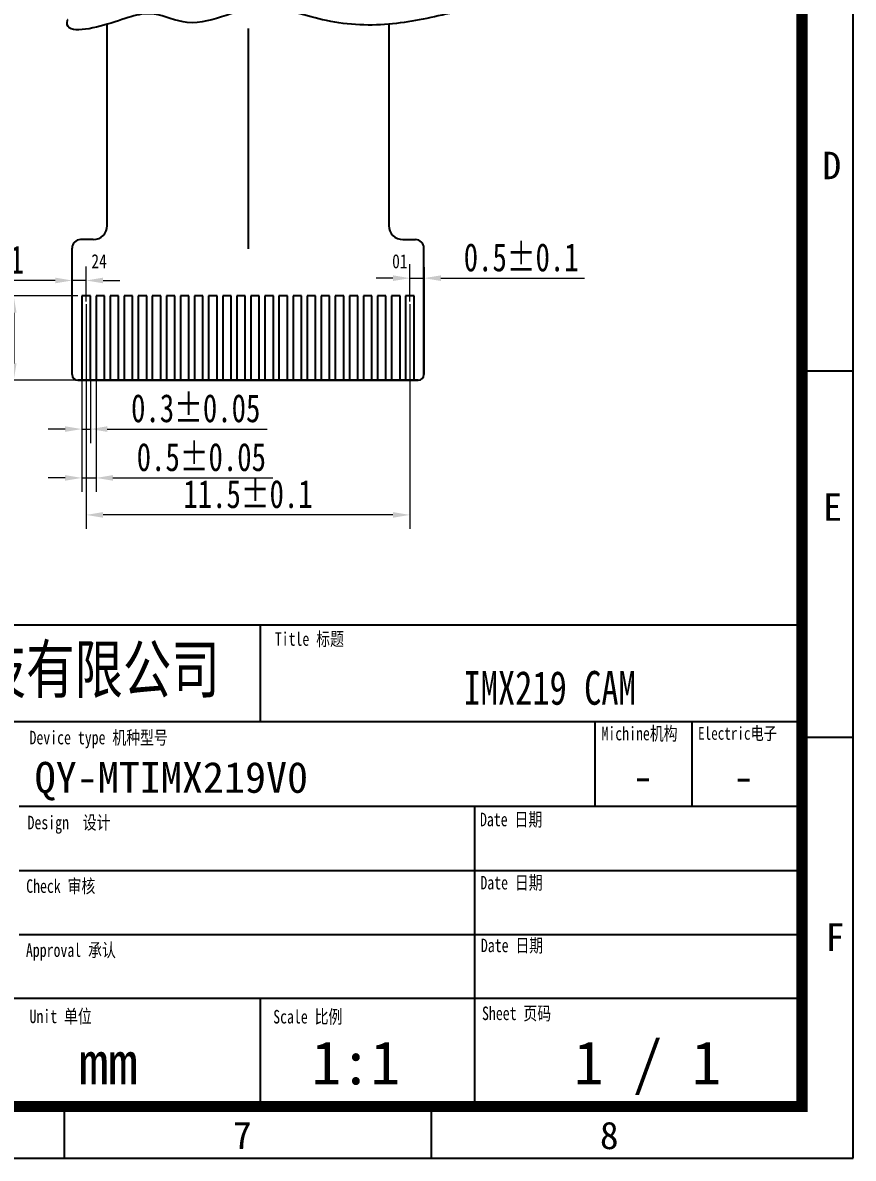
# Model space of a CAD drawing. Extents: x 379 to 488, y 250 to 334.
# Drawn here: x 457.3 to 486.8, y 250.15 to 290.51 of the extents above; entities that cross this region are included whole.
import ezdxf

# ---------------------------------------------------------------- set-up
doc = ezdxf.new("R2010")
doc.units = 0
doc.header["$LTSCALE"] = 23.1
doc.header["$MEASUREMENT"] = 0
doc.layers.get('0').update_dxf_attribs({"linetype": 'CONTINUOUS'})
doc.layers.get('Defpoints').update_dxf_attribs({"linetype": 'CONTINUOUS'})
doc.layers.add('3_SOLID_GEOM', color=7, linetype='CONTINUOUS')
doc.layers.add('OUTLINE', color=7, linetype='CONTINUOUS')
doc.layers.add('标注', color=3, linetype='CONTINUOUS', lineweight=9)
doc.styles.get("Standard").update_dxf_attribs({"font": 'txt', "width": 0.8})
doc.styles.add('TEXTSTYLE_1', font='txt', dxfattribs={"width": 0.75})
doc.styles.add('宋体', font='txt', dxfattribs={"width": 0.75})
doc.styles.add('样式 1', font='SimSun.ttf', dxfattribs={"width": 0.75})
doc.dimstyles.new('ISO-25$0', dxfattribs={"dimscale": 0, "dimtxt": 1, "dimasz": 0.6, "dimexe": 0.5, "dimexo": 0.3, "dimgap": 0.2, "dimtad": 1, "dimrnd": 0.0005, "dimdsep": 46, "dimtxsty": '样式 1', "dimcen": 2.5, "dimclrd": 3, "dimclre": 3, "dimclrt": 3, "dimazin": 0, "dimtfac": 1, "dimtmove": 0, "dimatfit": 3, "dimfxl": 1, "dimlwd": 9, "dimlwe": 9, "dimarcsym": 0})

# ---------------------------------------------------------------- blocks, each defined once
blk = doc.blocks.new('*D63')
at = {"layer": 'Defpoints', "color": 0}
for p in [(459.552, 280.805), (456.979, 277.805), (459.552, 277.805)]:
    blk.add_point(p, dxfattribs=at)
at = {"layer": '标注', "color": 3, "lineweight": 9}
for p, q in [((459.252, 280.805), (456.479, 280.805)), ((456.979, 280.205), (456.979, 278.405)), ((459.252, 277.805), (456.479, 277.805))]:
    blk.add_line(p, q, dxfattribs=at)
at = {"layer": '标注', "color": 3}
for points in [[(456.879, 280.205), (457.079, 280.205), (456.979, 280.805)], [(456.879, 278.405), (457.079, 278.405), (456.979, 277.805)]]:
    blk.add_solid(points, dxfattribs=at)
at = {"layer": '标注', "color": 3, "insert": (456.243, 279.055), "char_height": 1, "attachment_point": 5, "rotation": 90, "style": '样式 1'}
blk.add_mtext('3%%P0.2', dxfattribs=at)
blk = doc.blocks.new('*D64')
at = {"layer": 'Defpoints', "color": 0}
for p in [(459.052, 281.351), (459.552, 280.305), (459.052, 278.289)]:
    blk.add_point(p, dxfattribs=at)
at = {"layer": '标注', "color": 3, "lineweight": 9}
for p, q in [((459.052, 278.589), (459.052, 281.851)), ((459.552, 280.605), (459.552, 281.851)), ((458.452, 281.351), (453.054, 281.351)), ((459.552, 281.351), (459.052, 281.351)), ((460.152, 281.351), (460.752, 281.351))]:
    blk.add_line(p, q, dxfattribs=at)
at = {"layer": '标注', "color": 3}
for points in [[(458.452, 281.451), (458.452, 281.251), (459.052, 281.351)], [(460.152, 281.451), (460.152, 281.251), (459.552, 281.351)]]:
    blk.add_solid(points, dxfattribs=at)
at = {"layer": '标注', "color": 3, "insert": (455.308, 282.087), "char_height": 1, "attachment_point": 5, "style": '样式 1'}
blk.add_mtext('0.5%%P0.1', dxfattribs=at)
blk = doc.blocks.new('*D65')
at = {"layer": 'Defpoints', "color": 0}
for p in [(471.552, 281.433), (471.052, 280.305), (471.552, 279.971)]:
    blk.add_point(p, dxfattribs=at)
at = {"layer": '标注', "color": 3, "lineweight": 9}
for p, q in [((471.052, 280.605), (471.052, 281.933)), ((471.552, 280.271), (471.552, 281.933)), ((470.452, 281.433), (469.852, 281.433)), ((471.052, 281.433), (471.552, 281.433)), ((472.152, 281.433), (477.26, 281.433))]:
    blk.add_line(p, q, dxfattribs=at)
at = {"layer": '标注', "color": 3}
for points in [[(470.452, 281.533), (470.452, 281.333), (471.052, 281.433)], [(472.152, 281.533), (472.152, 281.333), (471.552, 281.433)]]:
    blk.add_solid(points, dxfattribs=at)
at = {"layer": '标注', "color": 3, "insert": (475.006, 282.169), "char_height": 1, "attachment_point": 5, "style": '样式 1'}
blk.add_mtext('0.5%%P0.1', dxfattribs=at)
blk = doc.blocks.new('*D66')
at = {"layer": 'Defpoints', "color": 0}
for p in [(459.402, 278.176), (459.702, 278.176), (459.702, 276.069)]:
    blk.add_point(p, dxfattribs=at)
at = {"layer": '标注', "color": 3, "lineweight": 9}
for p, q in [((459.402, 277.876), (459.402, 275.569)), ((459.702, 277.876), (459.702, 275.569)), ((458.802, 276.069), (458.202, 276.069)), ((459.402, 276.069), (459.702, 276.069)), ((460.302, 276.069), (465.985, 276.069))]:
    blk.add_line(p, q, dxfattribs=at)
at = {"layer": '标注', "color": 3}
for points in [[(458.802, 276.169), (458.802, 275.969), (459.402, 276.069)], [(460.302, 276.169), (460.302, 275.969), (459.702, 276.069)]]:
    blk.add_solid(points, dxfattribs=at)
at = {"layer": '标注', "color": 3, "insert": (463.444, 276.805), "char_height": 1, "attachment_point": 5, "style": '样式 1'}
blk.add_mtext('0.3%%P0.05', dxfattribs=at)
blk = doc.blocks.new('*D67')
at = {"layer": 'Defpoints', "color": 0}
for p in [(459.402, 278.176), (459.902, 278.176), (459.902, 274.333)]:
    blk.add_point(p, dxfattribs=at)
at = {"layer": '标注', "color": 3, "lineweight": 9}
for p, q in [((459.402, 277.876), (459.402, 273.833)), ((459.902, 277.876), (459.902, 273.833)), ((458.802, 274.333), (458.202, 274.333)), ((459.402, 274.333), (459.902, 274.333)), ((460.502, 274.333), (466.185, 274.333))]:
    blk.add_line(p, q, dxfattribs=at)
at = {"layer": '标注', "color": 3}
for points in [[(458.802, 274.433), (458.802, 274.233), (459.402, 274.333)], [(460.502, 274.433), (460.502, 274.233), (459.902, 274.333)]]:
    blk.add_solid(points, dxfattribs=at)
at = {"layer": '标注', "color": 3, "insert": (463.644, 275.069), "char_height": 1, "attachment_point": 5, "style": '样式 1'}
blk.add_mtext('0.5%%P0.05', dxfattribs=at)
blk = doc.blocks.new('*D68')
at = {"layer": '3_SOLID_GEOM', "color": 3, "lineweight": 9}
for p, q in [((459.552, 280.505), (459.552, 272.518)), ((471.052, 280.505), (471.052, 272.518)), ((470.452, 273.018), (460.152, 273.018))]:
    blk.add_line(p, q, dxfattribs=at)
at = {"layer": '3_SOLID_GEOM', "color": 3}
for points in [[(460.152, 273.118), (460.152, 272.918), (459.552, 273.018)], [(470.452, 273.118), (470.452, 272.918), (471.052, 273.018)]]:
    blk.add_solid(points, dxfattribs=at)
at = {"layer": 'Defpoints', "color": 0}
for p in [(459.552, 280.805), (471.052, 280.805), (459.552, 273.018)]:
    blk.add_point(p, dxfattribs=at)
at = {"layer": '3_SOLID_GEOM', "color": 3, "insert": (465.302, 273.754), "char_height": 1, "attachment_point": 5, "style": '样式 1'}
blk.add_mtext('11.5%%P0.1', dxfattribs=at)

msp = doc.modelspace()

# ---------------------------------------------------------------- linework, layer by layer
at = {"color": 0, "linetype": 'Continuous'}
for p, q in [((486.801, 250.151), (486.801, 325.856)), ((471.552, 281.825), (471.552, 278.005)), ((484.849, 278.14), (486.801, 278.14)), ((471.352, 277.805), (459.252, 277.805)), ((378.627, 250.153), (486.801, 250.151))]:
    msp.add_line(p, q, dxfattribs=at)
at = {"color": 1}
msp.add_line((465.302, 290.305), (465.302, 282.48), dxfattribs=at)
at = {"color": 0}
for p, q in [((459.052, 278.005), (459.052, 282.505)), ((471.552, 278.005), (471.552, 282.505)), ((459.252, 277.805), (471.352, 277.805))]:
    msp.add_line(p, q, dxfattribs=at)
for p, q in [((459.402, 280.805), (459.402, 277.805)), ((459.702, 277.805), (459.702, 280.805)), ((459.902, 280.805), (459.902, 277.805)), ((460.202, 277.805), (460.202, 280.805)), ((460.402, 280.805), (460.402, 277.805)), ((460.702, 277.805), (460.702, 280.805)), ((460.902, 280.805), (460.902, 277.805)), ((461.202, 277.805), (461.202, 280.805)), ((461.402, 280.805), (461.402, 277.805)), ((461.702, 277.805), (461.702, 280.805)), ((461.902, 280.805), (461.902, 277.805)), ((462.202, 277.805), (462.202, 280.805)), ((462.402, 280.805), (462.402, 277.805)), ((462.702, 277.805), (462.702, 280.805)), ((462.902, 280.805), (462.902, 277.805)), ((463.202, 277.805), (463.202, 280.805)), ((463.402, 280.805), (463.402, 277.805)), ((463.702, 277.805), (463.702, 280.805)), ((463.902, 280.805), (463.902, 277.805)), ((464.202, 277.805), (464.202, 280.805)), ((464.402, 280.805), (464.402, 277.805)), ((464.702, 277.805), (464.702, 280.805)), ((464.902, 280.805), (464.902, 277.805)), ((465.202, 277.805), (465.202, 280.805)), ((465.402, 280.805), (465.402, 277.805)), ((465.702, 277.805), (465.702, 280.805)), ((465.902, 280.805), (465.902, 277.805)), ((466.202, 277.805), (466.202, 280.805)), ((466.402, 280.805), (466.402, 277.805)), ((466.702, 277.805), (466.702, 280.805)), ((466.902, 280.805), (466.902, 277.805)), ((467.202, 277.805), (467.202, 280.805)), ((467.402, 280.805), (467.402, 277.805)), ((467.702, 277.805), (467.702, 280.805)), ((467.902, 280.805), (467.902, 277.805)), ((468.202, 277.805), (468.202, 280.805)), ((468.402, 280.805), (468.402, 277.805)), ((468.702, 277.805), (468.702, 280.805)), ((468.902, 280.805), (468.902, 277.805)), ((469.202, 277.805), (469.202, 280.805)), ((469.402, 280.805), (469.402, 277.805)), ((469.702, 277.805), (469.702, 280.805)), ((469.902, 280.805), (469.902, 277.805)), ((470.202, 277.805), (470.202, 280.805)), ((470.402, 280.805), (470.402, 277.805)), ((470.702, 277.805), (470.702, 280.805)), ((470.902, 280.805), (470.902, 277.805)), ((471.202, 277.805), (471.202, 280.805))]:
    msp.add_line(p, q)
at = {"linetype": 'Continuous'}
for p, q in [((484.849, 265.122), (486.803, 265.122)), ((458.782, 250.15), (458.782, 252.104)), ((471.815, 250.15), (471.815, 252.104))]:
    msp.add_line(p, q, dxfattribs=at)
at = {"color": 0}
for centre, start, end in [((459.252, 278.005), 180, 270), ((471.352, 278.005), 270, 0)]:
    msp.add_arc(centre, 0.2, start, end, dxfattribs=at)
at = {"color": 1}
msp.add_open_spline([(472.464, 290.844), (471.747, 290.683), (470.258, 290.348), (468.007, 290.48), (466.113, 291.227), (464.508, 290.785), (463.222, 290.332), (461.743, 291.041), (460.765, 290.515), (458.723, 290.065), (458.897, 290.615), (458.894, 290.619)], degree=3, knots=[0, 0, 0, 0, 2.195743, 4.558001, 6.690259, 8.044379, 9.451293, 10.660161, 12.368107, 13.783653, 13.797762, 13.797762, 13.797762, 13.797762], dxfattribs=at)
at = {"layer": '3_SOLID_GEOM'}
for p, q in [((460.302, 283.305), (460.302, 290.459)), ((470.302, 290.459), (470.302, 283.305)), ((459.802, 282.805), (459.352, 282.805)), ((470.802, 282.805), (471.252, 282.805)), ((459.702, 280.805), (459.402, 280.805)), ((460.202, 280.805), (459.902, 280.805)), ((460.702, 280.805), (460.402, 280.805)), ((461.202, 280.805), (460.902, 280.805)), ((461.702, 280.805), (461.402, 280.805)), ((462.202, 280.805), (461.902, 280.805)), ((462.702, 280.805), (462.402, 280.805)), ((463.202, 280.805), (462.902, 280.805)), ((463.702, 280.805), (463.402, 280.805)), ((464.202, 280.805), (463.902, 280.805)), ((464.702, 280.805), (464.402, 280.805)), ((465.202, 280.805), (464.902, 280.805)), ((465.702, 280.805), (465.402, 280.805)), ((466.202, 280.805), (465.902, 280.805)), ((466.702, 280.805), (466.402, 280.805)), ((467.202, 280.805), (466.902, 280.805)), ((467.702, 280.805), (467.402, 280.805)), ((468.202, 280.805), (467.902, 280.805)), ((468.702, 280.805), (468.402, 280.805)), ((469.202, 280.805), (468.902, 280.805)), ((469.702, 280.805), (469.402, 280.805)), ((470.202, 280.805), (469.902, 280.805)), ((470.702, 280.805), (470.402, 280.805)), ((471.202, 280.805), (470.902, 280.805)), ((470.302, 277.805), (460.302, 277.805))]:
    msp.add_line(p, q, dxfattribs=at)
at = {"layer": '3_SOLID_GEOM', "color": 1}
msp.add_line((465.302, 288.32), (465.302, 284.159), dxfattribs=at)
at = {"layer": '3_SOLID_GEOM'}
for centre, radius, start, end in [((459.802, 283.305), 0.5, 270, 0), ((470.802, 283.305), 0.5, 180, 270), ((459.352, 282.505), 0.3, 90, 180), ((471.252, 282.505), 0.3, 0, 90)]:
    msp.add_arc(centre, radius, start, end, dxfattribs=at)
at = {"layer": 'OUTLINE'}
for p, q in [((437.941, 269.107), (484.981, 269.107)), ((465.747, 265.673), (465.747, 269.107)), ((437.941, 265.673), (484.981, 265.673)), ((477.637, 262.665), (477.637, 265.673)), ((481.074, 262.665), (481.074, 265.673)), ((457.175, 262.665), (484.981, 262.665)), ((473.363, 251.989), (473.363, 262.665)), ((457.175, 260.382), (484.981, 260.382)), ((457.175, 258.1), (484.981, 258.1)), ((437.941, 255.836), (484.981, 255.836)), ((465.747, 251.989), (465.747, 255.836))]:
    msp.add_line(p, q, dxfattribs=at)
at = {"layer": 'OUTLINE', "const_width": 0.4}
msp.add_lwpolyline([(380.453, 323.902), (380.453, 251.989), (484.981, 251.989), (484.981, 323.902), (380.453, 323.902)], dxfattribs=at)

# ---------------------------------------------------------------- texts
at = {"color": 0, "linetype": 'Continuous', "style": 'TEXTSTYLE_1'}
for s, p in [('D', (485.71, 284.951)), ('E', (485.737, 272.808))]:
    msp.add_text(s, height=0.976, dxfattribs=at).set_placement(p)
at = {"linetype": 'Continuous', "style": 'TEXTSTYLE_1'}
for s, p in [('F', (485.82, 257.522)), ('7', (464.769, 250.475)), ('8', (477.803, 250.475))]:
    msp.add_text(s, height=0.976, dxfattribs=at).set_placement(p)
at = {"color": 0, "char_height": 0.5, "width": 0.43548, "attachment_point": 1}
for s, insert in [('{\\fSimSun|b0|i0|c134|p2;\\C1;24}', (459.739, 282.285)), ('{\\fSimSun|b0|i0|c134|p2;\\C1;01}', (470.423, 282.284))]:
    msp.add_mtext(s, dxfattribs=dict(at, insert=insert))
at = {"layer": '3_SOLID_GEOM', "attachment_point": 1, "style": '宋体'}
for s, insert, char_height, width in [('{\\C256;Title \\fSimSun|b0|i0|c134|p2;标题}', (466.253, 268.848), 0.48083, 2.8841), ('{\\fSimSun|b0|i0|c134|p2;\\H1.12x;盛泰启越科技有限公司} ', (447.108, 268.374), 1.5, 22.21665), ('{\\C256;Device type \\fSimSun|b0|i0|c134|p2;机种型号}', (457.54, 265.344), 0.48083, 6.41191), ('{\\C256;Michine\\fSimSun|b0|i0|c134|p2;机构}', (477.858, 265.487), 0.48083, 3.18702), ('{\\C256;Electric\\fSimSun|b0|i0|c134|p2;电子}', (481.289, 265.483), 0.45679, 3.45534), ('{\\C256;Design  \\fSimSun|b0|i0|c134|p2;设计}', (457.47, 262.324), 0.48083, 3.83074), ('{\\C256;Date \\fSimSun|b0|i0|c134|p2;日期}', (473.543, 262.432), 0.48083, 2.93669), ('{\\C256;Check \\fSimSun|b0|i0|c134|p2;审核\\C5;  }', (457.422, 260.065), 0.48083, 3.31745), ('{\\C256;Date \\fSimSun|b0|i0|c134|p2;日期}', (473.556, 260.187), 0.48083, 2.93669), ('{\\C256;Date \\fSimSun|b0|i0|c134|p2;日期}', (473.575, 257.957), 0.48083, 2.93669), ('{\\C256;Approval \\fSimSun|b0|i0|c134|p2;承认}', (457.413, 257.789), 0.48083, 4.2704), ('{\\C256;Unit \\fSimSun|b0|i0|c134|p2;单位}', (457.541, 255.435), 0.48083, 2.69477), ('{\\C256;Sheet \\fSimSun|b0|i0|c134|p2;页码}', (473.614, 255.543), 0.48083, 3.32165), ('{\\C256;Scale \\fSimSun|b0|i0|c134|p2;比例}', (466.197, 255.422), 0.48083, 3.1155)]:
    msp.add_mtext(s, dxfattribs=dict(at, insert=insert, char_height=char_height, width=width))
at = {"layer": 'OUTLINE'}
for s, height, p in [('QY-MTIMX219V0', 1.09818, (457.724, 263.14)), ('-', 1.098, (478.961, 263.181)), ('-', 1.098, (482.539, 263.172)), ('1 / 1', 1.5387, (476.88, 252.776)), ('mm', 1.5387, (459.285, 252.776)), ('1:1', 1.5387, (467.563, 252.776))]:
    msp.add_text(s, height=height, dxfattribs=at).set_placement(p)
at = {"layer": 'OUTLINE', "insert": (472.955, 267.471), "char_height": 1.2, "width": 16.95335, "attachment_point": 1, "style": '宋体'}
msp.add_mtext('IMX219 CAM', dxfattribs=at)

# ---------------------------------------------------------------- dimensions: what is measured, and where the dimension line sits
at = {"layer": '3_SOLID_GEOM'}
dim = msp.add_linear_dim(base=(459.552, 273.018), p1=(471.052, 280.805), p2=(459.552, 280.805), text='<>%%P0.1', dimstyle='ISO-25$0', override={"dimscale": 1}, dxfattribs=at)
dim.commit()
dim.dimension.update_dxf_attribs({"geometry": '*D68', "text_midpoint": (465.302, 273.018), "dimtype": 160})
at = {"layer": '标注', "color": 1}
dim = msp.add_linear_dim(base=(459.052, 281.351), p1=(459.552, 280.305), p2=(459.052, 278.289), text='<>%%P0.1', dimstyle='ISO-25$0', override={"dimscale": 1, "dimarcsym": 1}, dxfattribs=at)
dim.commit()
dim.dimension.update_dxf_attribs({"geometry": '*D64', "text_midpoint": (455.308, 281.351), "dimtype": 160})
for base, p1, p2, text, picture, middle in [((471.552, 281.433), (471.052, 280.305), (471.552, 279.971), '<>%%P0.1', '*D65', (475.006, 282.169)), ((459.702, 276.069), (459.402, 278.176), (459.702, 278.176), '<>%%P0.05', '*D66', (463.444, 276.805)), ((459.902, 274.333), (459.402, 278.176), (459.902, 278.176), '<>%%P0.05', '*D67', (463.644, 275.069))]:
    dim = msp.add_linear_dim(base=base, p1=p1, p2=p2, text=text, dimstyle='ISO-25$0', override={"dimscale": 1, "dimarcsym": 1}, dxfattribs=at)
    dim.commit()
    dim.dimension.update_dxf_attribs({"geometry": picture, "text_midpoint": middle})
dim = msp.add_linear_dim(base=(456.979, 277.805), p1=(459.552, 280.805), p2=(459.552, 277.805), angle=90, text='<>%%P0.2', dimstyle='ISO-25$0', override={"dimscale": 1, "dimarcsym": 1}, dxfattribs=at)
dim.commit()
dim.dimension.update_dxf_attribs({"geometry": '*D63', "text_midpoint": (456.979, 279.055), "dimtype": 160})

doc.saveas('drawing.dxf')
